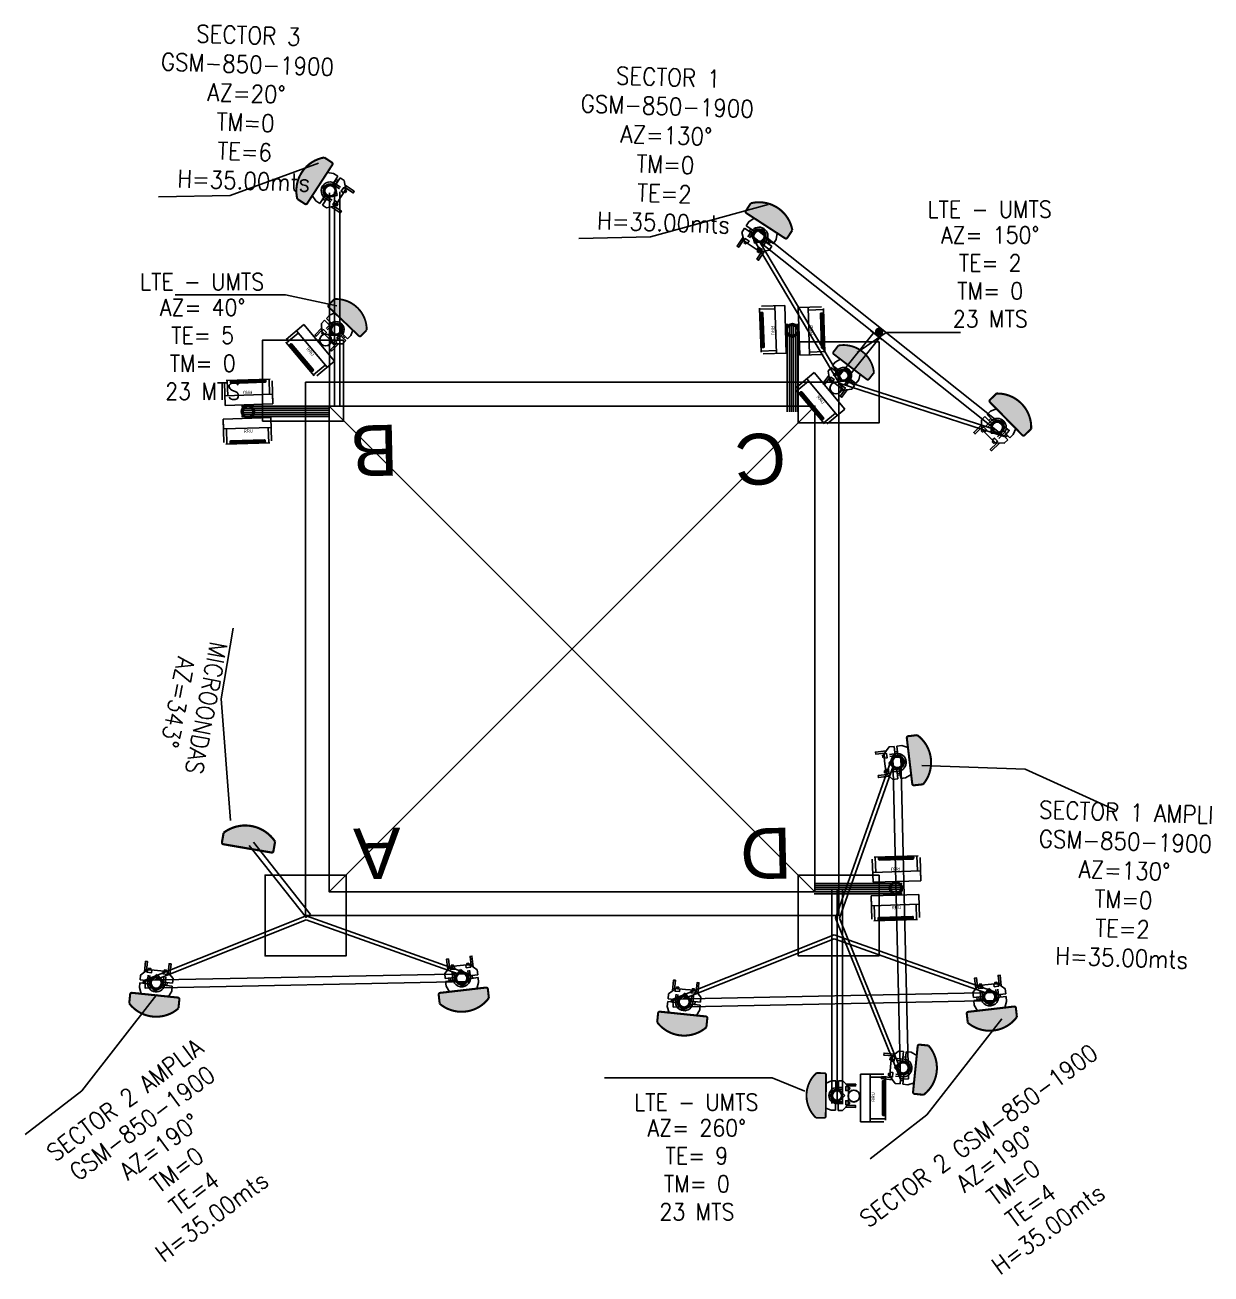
# Model space of a CAD drawing. Header units: millimetres. Extents: x 44 to 163, y 57 to 101.
# Drawn here: x 77.48 to 88.8, y 61.02 to 72.93 of the extents above; entities that cross this region are included whole.
import ezdxf

# ---------------------------------------------------------------- set-up
doc = ezdxf.new("R2010")
doc.units = ezdxf.units.MM
doc.header["$LTSCALE"] = 0.01
for name, color, linetype in [('ANTENA GSM EXISTENTE', 7, 'Continuous'), ('CONSTRUCCION', 7, 'Continuous'), ('EQUIPO EXISTENTE', 7, 'Continuous'), ('EQUIPO NUEVO', 1, 'Continuous'), ('PLANTA', 7, 'Continuous'), ('RECORRIDO CABLE UTP', 7, 'Continuous'), ('TEXTO', 5, 'Continuous')]:
    doc.layers.add(name, color=color, linetype=linetype)
doc.styles.add('A1', font='romans.shx', dxfattribs={"width": 0.9, "height": 0.09})

# ---------------------------------------------------------------- blocks, each defined once
blk = doc.blocks.new('ANT EXIS')
at = {"layer": 'ANTENA GSM EXISTENTE'}
blk.add_hatch(color=256, dxfattribs=at).paths.add_polyline_path([(416.083, -87.742, 0.414214), (416.053, -87.724), (415.403, -87.894, 0.414214), (415.386, -87.924), (415.419, -88.052, 0.434129), (416.116, -87.869)])
for points in [[(415.487, -87.515), (415.454, -87.387), (415.427, -87.394), (415.467, -87.548)], [(415.636, -87.459), (415.5, -87.495), (415.43, -87.607), (415.448, -87.676)], [(415.636, -87.459), (415.773, -87.423), (415.889, -87.487), (415.907, -87.556)], [(415.735, -87.438), (415.728, -87.415), (415.756, -87.408), (415.762, -87.431)], [(415.735, -87.438), (415.728, -87.415), (415.756, -87.408), (415.762, -87.431)], [(415.793, -87.434), (415.76, -87.307), (415.787, -87.3), (415.827, -87.453)], [(415.448, -87.676), (415.577, -87.642), (415.651, -87.515)], [(415.54, -87.489), (415.534, -87.466), (415.506, -87.473), (415.513, -87.497)], [(415.54, -87.489), (415.534, -87.466), (415.506, -87.473), (415.513, -87.497)], [(415.533, -87.573), (415.558, -87.669)], [(415.533, -87.573), (415.558, -87.669)], [(415.585, -87.662), (415.56, -87.566)], [(415.585, -87.662), (415.56, -87.566)], [(415.907, -87.556), (415.777, -87.59), (415.651, -87.515)], [(415.918, -87.597), (415.788, -87.631), (415.714, -87.758)], [(415.728, -87.809), (415.921, -87.759), (415.936, -87.666), (415.918, -87.597)], [(415.78, -87.611), (415.755, -87.515)], [(415.78, -87.611), (415.755, -87.515)], [(415.782, -87.507), (415.808, -87.604)], [(415.782, -87.507), (415.808, -87.604)], [(415.841, -87.617), (415.83, -87.576)], [(415.459, -87.717), (415.588, -87.683), (415.714, -87.758)], [(415.728, -87.809), (415.535, -87.86), (415.477, -87.786), (415.459, -87.717)], [(415.497, -87.663), (415.508, -87.704)], [(415.535, -87.697), (415.524, -87.656)], [(415.548, -87.856), (415.575, -87.849)]]:
    blk.add_lwpolyline(points, dxfattribs=at)
for points in [[(415.78, -87.427), (415.717, -87.443), (415.727, -87.479), (415.789, -87.463)], [(415.78, -87.427), (415.717, -87.443), (415.727, -87.479), (415.789, -87.463)], [(415.495, -87.501), (415.558, -87.485), (415.567, -87.521), (415.505, -87.537)], [(415.495, -87.501), (415.558, -87.485), (415.567, -87.521), (415.505, -87.537)]]:
    blk.add_lwpolyline(points, close=True, dxfattribs=at)
at = {"layer": 'ANTENA GSM EXISTENTE', "const_width": 0.03}
blk.add_lwpolyline([(416.116, -87.869), (416.083, -87.742, 0.414214), (416.053, -87.724), (415.403, -87.894, 0.414214), (415.386, -87.924), (415.419, -88.052, 0.434129)], format="xyb", close=True, dxfattribs=at)
at = {"layer": 'ANTENA GSM EXISTENTE'}
for radius in [0.0901, 0.0901, 0.075]:
    blk.add_circle((415.683, -87.636), radius, dxfattribs=at)
for radius in [0.129, 0.129, 0.1, 0.1]:
    blk.add_arc((415.683, -87.636), radius, 194.6837, 14.6837, dxfattribs=at)
blk = doc.blocks.new('ANTENA EXISTENTE')
at = {"layer": 'EQUIPO NUEVO'}
blk.add_hatch(color=256, dxfattribs=at).paths.add_polyline_path([(-0.211, -0.099, 0.414214), (-0.192, -0.096), (0.027, 0.213, 0.414214), (0.024, 0.232), (-0.036, 0.276, 0.434129), (-0.272, -0.056)])
at = {"layer": 'EQUIPO NUEVO', "const_width": 0.0169}
blk.add_lwpolyline([(-0.272, -0.056), (-0.211, -0.099, 0.414214), (-0.192, -0.096), (0.027, 0.213, 0.414214), (0.024, 0.232), (-0.036, 0.276, 0.434129)], format="xyb", close=True, dxfattribs=at)
at = {"layer": 'EQUIPO NUEVO'}
for points in [[(-0.082, 0.058), (-0.017, 0.15), (0.035, 0.14), (0.068, 0.116)], [(0.068, 0.116), (0.024, 0.055), (-0.058, 0.041)], [(-0.021, 0.144), (-0.031, 0.131)], [(-0.082, 0.058), (-0.148, -0.034), (-0.12, -0.079), (-0.087, -0.102)], [(-0.087, -0.102), (-0.044, -0.041), (-0.058, 0.041)], [(0.033, 0.046), (0.079, 0.014)], [(0.033, 0.046), (0.079, 0.014)], [(0.042, 0.08), (0.062, 0.066)], [(0.088, 0.027), (0.042, 0.059)], [(0.088, 0.027), (0.042, 0.059)], [(0.087, 0.102), (0.044, 0.041), (0.058, -0.041)], [(0.071, 0.079), (0.051, 0.093)], [(0.084, -0.06), (0.131, 0.005), (0.12, 0.079), (0.087, 0.102)], [(0.115, -0.012), (0.126, -0.02), (0.136, -0.007), (0.124, 0.001)], [(0.115, -0.012), (0.126, -0.02), (0.136, -0.007), (0.124, 0.001)], [(0.129, 0.018), (0.189, -0.025), (0.199, -0.012), (0.126, 0.04)], [(-0.068, -0.116), (-0.024, -0.055), (0.058, -0.041)], [(0.084, -0.06), (0.038, -0.125), (-0.035, -0.14), (-0.068, -0.116)], [(0.004, -0.092), (-0.042, -0.059)], [(0.004, -0.092), (-0.042, -0.059)], [(-0.033, -0.046), (0.013, -0.079)], [(-0.033, -0.046), (0.013, -0.079)], [(0.049, -0.105), (0.06, -0.113), (0.051, -0.126), (0.04, -0.118)], [(0.049, -0.105), (0.06, -0.113), (0.051, -0.126), (0.04, -0.118)], [(0.025, -0.128), (0.086, -0.171), (0.077, -0.184), (0.004, -0.132)]]:
    blk.add_lwpolyline(points, dxfattribs=at)
for points in [[(0.13, 0.009), (0.109, -0.02), (0.092, -0.008), (0.113, 0.022)], [(0.13, 0.009), (0.109, -0.02), (0.092, -0.008), (0.113, 0.022)], [(0.034, -0.126), (0.055, -0.096), (0.038, -0.084), (0.017, -0.114)], [(0.034, -0.126), (0.055, -0.096), (0.038, -0.084), (0.017, -0.114)]]:
    blk.add_lwpolyline(points, close=True, dxfattribs=at)
for radius in [0.0509, 0.0509, 0.0424]:
    blk.add_circle((0, 0), radius, dxfattribs=at)
for radius in [0.0729, 0.0729, 0.0568, 0.0568]:
    blk.add_arc((0, 0), radius, 54.6254, 234.6254, dxfattribs=at)

msp = doc.modelspace()

# ---------------------------------------------------------------- hatches: boundary and pattern name
at = {"layer": 'ANTENA GSM EXISTENTE'}
msp.add_hatch(color=256, dxfattribs=at).paths.add_polyline_path([(79.363, 65.137, 0.414214), (79.377, 65.117), (79.835, 65.038, 0.414214), (79.854, 65.052), (79.87, 65.142, 0.434129), (79.379, 65.227)])
at = {"layer": 'EQUIPO EXISTENTE', "lineweight": -3}
for points in [[(85.552, 70.02), (85.546, 70.012), (85.658, 69.923), (85.665, 69.932)], [(85.672, 70.004, 1), (85.592, 70.008, 1)]]:
    msp.add_hatch(color=256, dxfattribs=at).paths.add_polyline_path(points)

# ---------------------------------------------------------------- linework, layer by layer
at = {"lineweight": -3}
for points in [[(85.252, 69.585), (85.584, 70.002)], [(85.307, 69.535), (85.639, 69.952)], [(80.161, 64.437), (85.247, 64.437), (85.247, 69.524), (80.161, 69.524), (80.161, 64.437)]]:
    msp.add_lwpolyline(points, dxfattribs=at)
at = {"layer": 'ANTENA GSM EXISTENTE', "const_width": 0.0208}
msp.add_lwpolyline([(79.379, 65.227), (79.363, 65.137, 0.414214), (79.377, 65.117), (79.835, 65.038, 0.414214), (79.854, 65.052), (79.87, 65.142, 0.434129)], format="xyb", close=True, dxfattribs=at)
at = {"layer": 'CONSTRUCCION'}
for p, q in [((80.387, 64.663), (85.021, 69.297)), ((80.387, 69.297), (85.021, 64.663))]:
    msp.add_line(p, q, dxfattribs=at)
at = {"layer": 'CONSTRUCCION', "lineweight": -3}
for points in [[(80.388, 69.293), (80.388, 71.333)], [(80.438, 69.293), (80.438, 71.341)], [(80.488, 69.293), (80.488, 71.341)], [(86.874, 69.065), (84.458, 70.988)], [(84.757, 69.241), (84.757, 70.081)], [(84.777, 69.241), (84.777, 70.081)], [(84.797, 69.241), (84.797, 70.081)], [(84.817, 69.241), (84.817, 70.081)], [(84.837, 69.241), (84.837, 70.081)], [(84.857, 69.241), (84.857, 70.081)], [(80.39, 69.297), (79.55, 69.297)], [(80.39, 69.277), (79.55, 69.277)], [(80.39, 69.257), (79.55, 69.257)], [(80.39, 69.237), (79.55, 69.237)], [(80.39, 69.217), (79.55, 69.217)], [(80.39, 69.197), (79.55, 69.197)], [(85.912, 62.878), (85.84, 65.965)], [(80.168, 64.416), (79.624, 65.106)], [(80.207, 64.447), (79.663, 65.137)], [(85.014, 64.744), (85.854, 64.744)], [(85.014, 64.724), (85.854, 64.724)], [(85.014, 64.704), (85.854, 64.704)], [(85.014, 64.684), (85.854, 64.684)], [(85.014, 64.664), (85.854, 64.664)], [(85.014, 64.644), (85.854, 64.644)], [(85.182, 62.643), (85.182, 64.683)], [(85.232, 62.643), (85.232, 64.691)], [(85.282, 62.643), (85.282, 64.691)], [(78.63, 63.745), (81.717, 63.807)], [(83.668, 63.564), (86.755, 63.626)]]:
    msp.add_lwpolyline(points, dxfattribs=at)
at = {"layer": 'CONSTRUCCION'}
for points in [[(80.522, 69.926), (79.75, 69.926), (79.75, 69.154), (80.522, 69.154)], [(85.633, 69.91), (84.861, 69.91), (84.861, 69.137), (85.633, 69.137)], [(85.021, 64.663), (85.021, 69.297), (80.387, 69.297), (80.387, 64.663)], [(80.547, 64.823), (79.775, 64.823), (79.775, 64.051), (80.547, 64.051)], [(85.633, 64.823), (84.861, 64.823), (84.861, 64.051), (85.633, 64.051)]]:
    msp.add_lwpolyline(points, close=True, dxfattribs=at)
at = {"layer": 'EQUIPO EXISTENTE'}
for p, q in [((84.493, 70.231), (84.507, 69.812)), ((84.493, 70.221), (84.639, 70.226)), ((84.494, 70.189), (84.518, 70.19)), ((84.494, 70.183), (84.524, 70.184)), ((84.732, 70.257), (84.51, 70.25)), ((84.524, 70.184), (84.535, 69.861)), ((84.732, 70.257), (84.638, 70.254)), ((84.638, 70.254), (84.653, 69.799)), ((84.747, 69.802), (84.732, 70.257)), ((85.083, 70.244), (84.862, 70.237)), ((84.862, 70.237), (84.876, 69.782)), ((84.97, 69.785), (84.955, 70.24)), ((85.102, 70.217), (84.956, 70.212)), ((85.103, 70.185), (85.079, 70.184)), ((85.115, 69.808), (85.101, 70.227)), ((80.145, 70.076), (79.975, 69.933)), ((80.145, 70.076), (80.073, 70.016)), ((80.437, 69.727), (80.145, 70.076)), ((84.495, 70.177), (84.525, 70.178)), ((84.495, 70.171), (84.525, 70.172)), ((84.495, 70.165), (84.525, 70.166)), ((84.495, 70.159), (84.525, 70.16)), ((84.495, 70.153), (84.525, 70.154)), ((84.496, 70.147), (84.526, 70.148)), ((84.496, 70.141), (84.526, 70.142)), ((84.496, 70.135), (84.526, 70.136)), ((84.496, 70.129), (84.526, 70.13)), ((84.496, 70.123), (84.526, 70.124)), ((84.497, 70.117), (84.527, 70.118)), ((84.497, 70.111), (84.527, 70.112)), ((84.497, 70.105), (84.527, 70.106)), ((84.497, 70.099), (84.527, 70.1)), ((84.497, 70.093), (84.527, 70.094)), ((84.498, 70.087), (84.527, 70.088)), ((84.498, 70.081), (84.528, 70.082)), ((84.498, 70.075), (84.528, 70.076)), ((84.498, 70.069), (84.528, 70.07)), ((84.498, 70.063), (84.528, 70.064)), ((85.103, 70.179), (85.073, 70.178)), ((85.084, 69.855), (85.073, 70.178)), ((85.103, 70.173), (85.073, 70.172)), ((85.103, 70.167), (85.074, 70.166)), ((85.104, 70.161), (85.074, 70.16)), ((85.104, 70.155), (85.074, 70.154)), ((85.104, 70.149), (85.074, 70.148)), ((85.104, 70.143), (85.074, 70.142)), ((85.104, 70.137), (85.074, 70.136)), ((85.105, 70.131), (85.075, 70.13)), ((85.105, 70.125), (85.075, 70.124)), ((85.105, 70.119), (85.075, 70.118)), ((85.105, 70.113), (85.075, 70.112)), ((85.105, 70.107), (85.075, 70.106)), ((85.106, 70.101), (85.076, 70.1)), ((85.106, 70.095), (85.076, 70.094)), ((85.106, 70.089), (85.076, 70.088)), ((85.106, 70.083), (85.076, 70.082)), ((85.106, 70.077), (85.076, 70.076)), ((85.107, 70.071), (85.077, 70.071)), ((85.107, 70.065), (85.077, 70.065)), ((79.979, 69.9), (80.091, 69.994)), ((80.073, 70.016), (80.366, 69.667)), ((84.499, 70.057), (84.528, 70.058)), ((84.499, 70.052), (84.529, 70.052)), ((84.499, 70.046), (84.529, 70.046)), ((84.499, 70.04), (84.529, 70.041)), ((84.499, 70.034), (84.529, 70.035)), ((84.5, 70.028), (84.529, 70.029)), ((84.5, 70.022), (84.53, 70.023)), ((84.5, 70.016), (84.53, 70.017)), ((84.5, 70.01), (84.53, 70.011)), ((84.5, 70.004), (84.53, 70.005)), ((84.5, 69.998), (84.53, 69.999)), ((84.501, 69.992), (84.531, 69.993)), ((84.501, 69.986), (84.531, 69.987)), ((84.501, 69.98), (84.531, 69.981)), ((84.501, 69.974), (84.531, 69.975)), ((84.501, 69.968), (84.531, 69.969)), ((84.502, 69.962), (84.532, 69.963)), ((84.502, 69.956), (84.532, 69.957)), ((84.502, 69.95), (84.532, 69.951)), ((85.107, 70.06), (85.077, 70.059)), ((85.107, 70.054), (85.077, 70.053)), ((85.107, 70.048), (85.077, 70.047)), ((85.108, 70.042), (85.078, 70.041)), ((85.108, 70.036), (85.078, 70.035)), ((85.108, 70.03), (85.078, 70.029)), ((85.108, 70.024), (85.078, 70.023)), ((85.108, 70.018), (85.078, 70.017)), ((85.109, 70.012), (85.079, 70.011)), ((85.109, 70.006), (85.079, 70.005)), ((85.109, 70), (85.079, 69.999)), ((85.109, 69.994), (85.079, 69.993)), ((85.109, 69.988), (85.079, 69.987)), ((85.109, 69.982), (85.08, 69.981)), ((85.11, 69.976), (85.08, 69.975)), ((85.11, 69.97), (85.08, 69.969)), ((85.11, 69.964), (85.08, 69.963)), ((85.11, 69.958), (85.08, 69.957)), ((85.11, 69.952), (85.081, 69.951)), ((85.111, 69.946), (85.081, 69.945)), ((79.973, 69.908), (80.243, 69.587)), ((80, 69.876), (80.018, 69.891)), ((80.004, 69.871), (80.027, 69.89)), ((80.007, 69.866), (80.03, 69.886)), ((80.011, 69.862), (80.034, 69.881)), ((80.015, 69.857), (80.038, 69.877)), ((80.019, 69.853), (80.042, 69.872)), ((80.023, 69.848), (80.046, 69.867)), ((80.027, 69.89), (80.235, 69.643)), ((80.027, 69.844), (80.05, 69.863)), ((80.031, 69.839), (80.054, 69.858)), ((80.034, 69.834), (80.057, 69.854)), ((80.038, 69.83), (80.061, 69.849)), ((80.042, 69.825), (80.065, 69.844)), ((80.046, 69.821), (80.069, 69.84)), ((80.05, 69.816), (80.073, 69.835)), ((80.054, 69.811), (80.077, 69.831)), ((80.058, 69.807), (80.08, 69.826)), ((84.502, 69.944), (84.532, 69.945)), ((84.502, 69.938), (84.532, 69.939)), ((84.503, 69.932), (84.533, 69.933)), ((84.503, 69.926), (84.533, 69.927)), ((84.503, 69.92), (84.533, 69.921)), ((84.503, 69.914), (84.533, 69.915)), ((84.503, 69.908), (84.533, 69.909)), ((84.504, 69.902), (84.534, 69.903)), ((84.504, 69.896), (84.534, 69.897)), ((84.504, 69.89), (84.534, 69.891)), ((84.504, 69.884), (84.534, 69.885)), ((84.504, 69.878), (84.534, 69.879)), ((84.505, 69.872), (84.535, 69.873)), ((84.505, 69.866), (84.535, 69.867)), ((84.505, 69.86), (84.535, 69.861)), ((84.505, 69.854), (84.529, 69.855)), ((84.506, 69.822), (84.652, 69.827)), ((85.111, 69.94), (85.081, 69.939)), ((85.111, 69.934), (85.081, 69.933)), ((85.111, 69.928), (85.081, 69.927)), ((85.111, 69.922), (85.081, 69.921)), ((85.112, 69.916), (85.082, 69.915)), ((85.112, 69.91), (85.082, 69.909)), ((85.112, 69.904), (85.082, 69.903)), ((85.112, 69.898), (85.082, 69.897)), ((85.112, 69.892), (85.082, 69.891)), ((85.113, 69.886), (85.083, 69.885)), ((85.113, 69.88), (85.083, 69.879)), ((85.113, 69.874), (85.083, 69.873)), ((85.113, 69.868), (85.083, 69.867)), ((85.113, 69.862), (85.083, 69.861)), ((85.114, 69.856), (85.084, 69.855)), ((85.114, 69.85), (85.09, 69.849)), ((80.061, 69.802), (80.084, 69.822)), ((80.065, 69.798), (80.088, 69.817)), ((80.069, 69.793), (80.092, 69.812)), ((80.073, 69.789), (80.096, 69.808)), ((80.077, 69.784), (80.1, 69.803)), ((80.081, 69.779), (80.104, 69.799)), ((80.085, 69.775), (80.107, 69.794)), ((80.088, 69.77), (80.111, 69.789)), ((80.092, 69.766), (80.115, 69.785)), ((80.096, 69.761), (80.119, 69.78)), ((80.1, 69.756), (80.123, 69.776)), ((80.104, 69.752), (80.127, 69.771)), ((80.108, 69.747), (80.131, 69.767)), ((80.112, 69.743), (80.134, 69.762)), ((80.115, 69.738), (80.138, 69.757)), ((80.119, 69.734), (80.142, 69.753)), ((80.123, 69.729), (80.146, 69.748)), ((80.127, 69.724), (80.15, 69.744)), ((80.131, 69.72), (80.154, 69.739)), ((80.135, 69.715), (80.158, 69.734)), ((80.138, 69.711), (80.161, 69.73)), ((80.142, 69.706), (80.165, 69.725)), ((80.146, 69.701), (80.169, 69.721)), ((80.15, 69.697), (80.173, 69.716)), ((80.154, 69.692), (80.177, 69.712)), ((80.158, 69.688), (80.181, 69.707)), ((80.268, 69.585), (80.437, 69.727)), ((84.525, 69.795), (84.747, 69.802)), ((84.876, 69.782), (85.098, 69.79)), ((84.876, 69.782), (84.97, 69.785)), ((85.115, 69.818), (84.969, 69.813)), ((80.162, 69.683), (80.185, 69.702)), ((80.165, 69.679), (80.188, 69.698)), ((80.169, 69.674), (80.192, 69.693)), ((80.173, 69.669), (80.196, 69.689)), ((80.177, 69.665), (80.2, 69.684)), ((80.181, 69.66), (80.204, 69.679)), ((80.185, 69.656), (80.208, 69.675)), ((80.189, 69.651), (80.212, 69.67)), ((80.192, 69.646), (80.215, 69.666)), ((80.196, 69.642), (80.219, 69.661)), ((80.2, 69.637), (80.223, 69.657)), ((80.204, 69.633), (80.227, 69.652)), ((80.208, 69.628), (80.231, 69.647)), ((80.212, 69.624), (80.235, 69.643)), ((80.216, 69.619), (80.234, 69.634)), ((80.236, 69.595), (80.348, 69.689)), ((85.013, 69.618), (84.844, 69.475)), ((85.013, 69.618), (84.942, 69.557)), ((85.306, 69.269), (85.013, 69.618)), ((79.386, 69.523), (79.393, 69.302)), ((79.823, 69.555), (79.404, 69.542)), ((79.414, 69.542), (79.418, 69.396)), ((79.445, 69.543), (79.446, 69.519)), ((79.451, 69.543), (79.452, 69.513)), ((79.776, 69.524), (79.452, 69.513)), ((79.457, 69.543), (79.458, 69.514)), ((79.463, 69.544), (79.464, 69.514)), ((79.469, 69.544), (79.47, 69.514)), ((79.475, 69.544), (79.476, 69.514)), ((79.481, 69.544), (79.482, 69.514)), ((79.487, 69.544), (79.488, 69.515)), ((79.493, 69.545), (79.494, 69.515)), ((79.499, 69.545), (79.5, 69.515)), ((79.505, 69.545), (79.506, 69.515)), ((79.511, 69.545), (79.512, 69.515)), ((79.517, 69.545), (79.518, 69.516)), ((79.523, 69.546), (79.524, 69.516)), ((79.529, 69.546), (79.53, 69.516)), ((79.535, 69.546), (79.536, 69.516)), ((79.541, 69.546), (79.542, 69.516)), ((79.547, 69.546), (79.548, 69.516)), ((79.553, 69.547), (79.554, 69.517)), ((79.559, 69.547), (79.56, 69.517)), ((79.565, 69.547), (79.566, 69.517)), ((79.571, 69.547), (79.572, 69.517)), ((79.577, 69.547), (79.578, 69.517)), ((79.583, 69.548), (79.584, 69.518)), ((79.589, 69.548), (79.59, 69.518)), ((79.595, 69.548), (79.596, 69.518)), ((79.601, 69.548), (79.602, 69.518)), ((79.607, 69.548), (79.608, 69.518)), ((79.613, 69.549), (79.614, 69.519)), ((79.619, 69.549), (79.62, 69.519)), ((79.625, 69.549), (79.626, 69.519)), ((79.631, 69.549), (79.632, 69.519)), ((79.637, 69.549), (79.638, 69.519)), ((79.643, 69.55), (79.644, 69.52)), ((79.649, 69.55), (79.65, 69.52)), ((79.655, 69.55), (79.656, 69.52)), ((79.661, 69.55), (79.662, 69.52)), ((79.667, 69.55), (79.668, 69.52)), ((79.673, 69.55), (79.674, 69.521)), ((79.679, 69.551), (79.68, 69.521)), ((79.685, 69.551), (79.686, 69.521)), ((79.691, 69.551), (79.692, 69.521)), ((79.697, 69.551), (79.698, 69.521)), ((79.703, 69.551), (79.704, 69.522)), ((79.709, 69.552), (79.71, 69.522)), ((79.715, 69.552), (79.716, 69.522)), ((79.721, 69.552), (79.722, 69.522)), ((79.727, 69.552), (79.728, 69.522)), ((79.733, 69.552), (79.734, 69.523)), ((79.739, 69.553), (79.74, 69.523)), ((79.745, 69.553), (79.746, 69.523)), ((79.751, 69.553), (79.752, 69.523)), ((79.757, 69.553), (79.758, 69.523)), ((79.763, 69.553), (79.764, 69.523)), ((79.769, 69.554), (79.77, 69.524)), ((79.775, 69.554), (79.776, 69.524)), ((79.781, 69.554), (79.781, 69.53)), ((79.812, 69.555), (79.817, 69.409)), ((79.848, 69.317), (79.841, 69.538)), ((84.848, 69.442), (84.96, 69.536)), ((84.942, 69.557), (85.234, 69.209)), ((79.845, 69.41), (79.39, 69.395)), ((79.848, 69.317), (79.845, 69.41)), ((84.841, 69.45), (85.111, 69.129)), ((84.868, 69.418), (84.887, 69.433)), ((84.872, 69.413), (84.895, 69.432)), ((84.876, 69.408), (84.899, 69.428)), ((84.88, 69.404), (84.903, 69.423)), ((84.884, 69.399), (84.907, 69.419)), ((84.888, 69.395), (84.91, 69.414)), ((84.891, 69.39), (84.914, 69.409)), ((84.895, 69.432), (85.103, 69.185)), ((84.895, 69.385), (84.918, 69.405)), ((84.899, 69.381), (84.922, 69.4)), ((84.903, 69.376), (84.926, 69.396)), ((84.907, 69.372), (84.93, 69.391)), ((84.911, 69.367), (84.934, 69.386)), ((84.915, 69.363), (84.937, 69.382)), ((84.918, 69.358), (84.941, 69.377)), ((84.922, 69.353), (84.945, 69.373)), ((84.926, 69.349), (84.949, 69.368)), ((84.93, 69.344), (84.953, 69.364)), ((84.934, 69.34), (84.957, 69.359)), ((84.938, 69.335), (84.961, 69.354)), ((84.942, 69.33), (84.964, 69.35)), ((79.393, 69.302), (79.848, 69.317)), ((84.945, 69.326), (84.968, 69.345)), ((84.949, 69.321), (84.972, 69.341)), ((84.953, 69.317), (84.976, 69.336)), ((84.957, 69.312), (84.98, 69.331)), ((84.961, 69.308), (84.984, 69.327)), ((84.965, 69.303), (84.988, 69.322)), ((84.968, 69.298), (84.991, 69.318)), ((84.972, 69.294), (84.995, 69.313)), ((84.976, 69.289), (84.999, 69.308)), ((84.98, 69.285), (85.003, 69.304)), ((84.984, 69.28), (85.007, 69.299)), ((84.988, 69.275), (85.011, 69.295)), ((84.992, 69.271), (85.015, 69.29)), ((84.995, 69.266), (85.018, 69.286)), ((84.999, 69.262), (85.022, 69.281)), ((85.003, 69.257), (85.026, 69.276)), ((85.007, 69.253), (85.03, 69.272)), ((85.011, 69.248), (85.034, 69.267)), ((85.015, 69.243), (85.038, 69.263)), ((85.019, 69.239), (85.041, 69.258)), ((85.022, 69.234), (85.045, 69.253)), ((85.026, 69.23), (85.049, 69.249)), ((85.03, 69.225), (85.053, 69.244)), ((85.034, 69.22), (85.057, 69.24)), ((85.038, 69.216), (85.061, 69.235)), ((85.042, 69.211), (85.065, 69.231)), ((85.105, 69.136), (85.216, 69.231)), ((85.136, 69.127), (85.306, 69.269)), ((79.829, 69.187), (79.374, 69.172)), ((79.374, 69.172), (79.381, 68.951)), ((79.374, 69.172), (79.377, 69.079)), ((79.836, 68.965), (79.829, 69.187)), ((85.046, 69.207), (85.068, 69.226)), ((85.049, 69.202), (85.072, 69.221)), ((85.053, 69.198), (85.076, 69.217)), ((85.057, 69.193), (85.08, 69.212)), ((85.061, 69.188), (85.084, 69.208)), ((85.065, 69.184), (85.088, 69.203)), ((85.069, 69.179), (85.092, 69.198)), ((85.073, 69.175), (85.095, 69.194)), ((85.076, 69.17), (85.099, 69.189)), ((85.08, 69.165), (85.103, 69.185)), ((85.084, 69.161), (85.102, 69.176)), ((79.377, 69.079), (79.832, 69.093)), ((79.41, 68.933), (79.405, 69.08)), ((79.809, 68.946), (79.804, 69.092)), ((79.4, 68.933), (79.819, 68.947)), ((79.442, 68.935), (79.441, 68.958)), ((79.447, 68.965), (79.77, 68.975)), ((79.448, 68.935), (79.447, 68.965)), ((79.453, 68.935), (79.453, 68.965)), ((79.459, 68.935), (79.459, 68.965)), ((79.465, 68.935), (79.464, 68.965)), ((79.471, 68.935), (79.47, 68.965)), ((79.477, 68.936), (79.476, 68.966)), ((79.483, 68.936), (79.482, 68.966)), ((79.489, 68.936), (79.488, 68.966)), ((79.495, 68.936), (79.494, 68.966)), ((79.501, 68.936), (79.5, 68.966)), ((79.507, 68.937), (79.506, 68.967)), ((79.513, 68.937), (79.512, 68.967)), ((79.519, 68.937), (79.518, 68.967)), ((79.525, 68.937), (79.524, 68.967)), ((79.531, 68.937), (79.53, 68.967)), ((79.537, 68.938), (79.536, 68.968)), ((79.543, 68.938), (79.542, 68.968)), ((79.549, 68.938), (79.548, 68.968)), ((79.555, 68.938), (79.554, 68.968)), ((79.561, 68.938), (79.56, 68.968)), ((79.567, 68.939), (79.566, 68.969)), ((79.573, 68.939), (79.572, 68.969)), ((79.579, 68.939), (79.578, 68.969)), ((79.585, 68.939), (79.584, 68.969)), ((79.591, 68.939), (79.59, 68.969)), ((79.597, 68.94), (79.596, 68.969)), ((79.603, 68.94), (79.602, 68.97)), ((79.609, 68.94), (79.608, 68.97)), ((79.615, 68.94), (79.614, 68.97)), ((79.621, 68.94), (79.62, 68.97)), ((79.627, 68.941), (79.626, 68.97)), ((79.633, 68.941), (79.632, 68.971)), ((79.639, 68.941), (79.638, 68.971)), ((79.645, 68.941), (79.644, 68.971)), ((79.651, 68.941), (79.65, 68.971)), ((79.657, 68.942), (79.656, 68.971)), ((79.663, 68.942), (79.662, 68.972)), ((79.669, 68.942), (79.668, 68.972)), ((79.675, 68.942), (79.674, 68.972)), ((79.681, 68.942), (79.68, 68.972)), ((79.687, 68.942), (79.686, 68.972)), ((79.693, 68.943), (79.692, 68.973)), ((79.699, 68.943), (79.698, 68.973)), ((79.705, 68.943), (79.704, 68.973)), ((79.711, 68.943), (79.71, 68.973)), ((79.717, 68.943), (79.716, 68.973)), ((79.723, 68.944), (79.722, 68.974)), ((79.729, 68.944), (79.728, 68.974)), ((79.735, 68.944), (79.734, 68.974)), ((79.741, 68.944), (79.74, 68.974)), ((79.747, 68.944), (79.746, 68.974)), ((79.753, 68.945), (79.752, 68.975)), ((79.759, 68.945), (79.758, 68.975)), ((79.765, 68.945), (79.764, 68.975)), ((79.771, 68.945), (79.77, 68.975)), ((79.777, 68.945), (79.776, 68.969)), ((85.568, 64.976), (85.575, 64.754)), ((86.004, 65.008), (85.585, 64.994)), ((85.595, 64.995), (85.6, 64.849)), ((85.627, 64.996), (85.628, 64.972)), ((85.633, 64.996), (85.634, 64.966)), ((85.957, 64.976), (85.634, 64.966)), ((85.639, 64.996), (85.64, 64.966)), ((85.645, 64.996), (85.646, 64.966)), ((85.651, 64.996), (85.652, 64.966)), ((85.657, 64.997), (85.658, 64.967)), ((85.663, 64.997), (85.664, 64.967)), ((85.669, 64.997), (85.67, 64.967)), ((85.675, 64.997), (85.676, 64.967)), ((85.681, 64.997), (85.682, 64.967)), ((85.687, 64.998), (85.688, 64.968)), ((85.693, 64.998), (85.694, 64.968)), ((85.699, 64.998), (85.7, 64.968)), ((85.705, 64.998), (85.706, 64.968)), ((85.711, 64.998), (85.712, 64.968)), ((85.717, 64.999), (85.718, 64.969)), ((85.723, 64.999), (85.724, 64.969)), ((85.729, 64.999), (85.73, 64.969)), ((85.735, 64.999), (85.736, 64.969)), ((85.741, 64.999), (85.742, 64.969)), ((85.747, 65), (85.748, 64.97)), ((85.753, 65), (85.754, 64.97)), ((85.759, 65), (85.76, 64.97)), ((85.765, 65), (85.766, 64.97)), ((85.771, 65), (85.772, 64.97)), ((85.777, 65.001), (85.778, 64.971)), ((85.783, 65.001), (85.784, 64.971)), ((85.789, 65.001), (85.79, 64.971)), ((85.795, 65.001), (85.796, 64.971)), ((85.801, 65.001), (85.802, 64.971)), ((85.807, 65.001), (85.808, 64.972)), ((85.813, 65.002), (85.814, 64.972)), ((85.819, 65.002), (85.82, 64.972)), ((85.825, 65.002), (85.826, 64.972)), ((85.831, 65.002), (85.832, 64.972)), ((85.837, 65.002), (85.838, 64.973)), ((85.843, 65.003), (85.844, 64.973)), ((85.849, 65.003), (85.85, 64.973)), ((85.855, 65.003), (85.856, 64.973)), ((85.861, 65.003), (85.862, 64.973)), ((85.867, 65.003), (85.868, 64.973)), ((85.873, 65.004), (85.874, 64.974)), ((85.879, 65.004), (85.88, 64.974)), ((85.885, 65.004), (85.886, 64.974)), ((85.891, 65.004), (85.892, 64.974)), ((85.897, 65.004), (85.898, 64.974)), ((85.903, 65.005), (85.904, 64.975)), ((85.909, 65.005), (85.91, 64.975)), ((85.915, 65.005), (85.916, 64.975)), ((85.921, 65.005), (85.922, 64.975)), ((85.927, 65.005), (85.928, 64.975)), ((85.933, 65.006), (85.934, 64.976)), ((85.939, 65.006), (85.939, 64.976)), ((85.945, 65.006), (85.945, 64.976)), ((85.95, 65.006), (85.951, 64.976)), ((85.956, 65.006), (85.957, 64.976)), ((85.962, 65.007), (85.963, 64.983)), ((85.994, 65.008), (85.999, 64.862)), ((86.03, 64.769), (86.023, 64.991)), ((86.027, 64.862), (85.572, 64.848)), ((86.03, 64.769), (86.027, 64.862)), ((85.575, 64.754), (86.03, 64.769)), ((86.011, 64.639), (85.556, 64.625)), ((85.556, 64.625), (85.563, 64.403)), ((85.556, 64.625), (85.559, 64.531)), ((86.018, 64.418), (86.011, 64.639)), ((85.559, 64.531), (86.014, 64.546)), ((85.591, 64.386), (85.587, 64.532)), ((85.99, 64.399), (85.986, 64.545)), ((85.581, 64.386), (86, 64.399)), ((85.623, 64.387), (85.623, 64.411)), ((85.628, 64.417), (85.952, 64.428)), ((85.629, 64.387), (85.628, 64.417)), ((85.635, 64.387), (85.634, 64.417)), ((85.641, 64.388), (85.64, 64.418)), ((85.647, 64.388), (85.646, 64.418)), ((85.653, 64.388), (85.652, 64.418)), ((85.659, 64.388), (85.658, 64.418)), ((85.665, 64.388), (85.664, 64.418)), ((85.671, 64.389), (85.67, 64.419)), ((85.677, 64.389), (85.676, 64.419)), ((85.683, 64.389), (85.682, 64.419)), ((85.689, 64.389), (85.688, 64.419)), ((85.695, 64.389), (85.694, 64.419)), ((85.701, 64.39), (85.7, 64.42)), ((85.707, 64.39), (85.706, 64.42)), ((85.713, 64.39), (85.712, 64.42)), ((85.719, 64.39), (85.718, 64.42)), ((85.725, 64.39), (85.724, 64.42)), ((85.731, 64.391), (85.73, 64.42)), ((85.737, 64.391), (85.736, 64.421)), ((85.743, 64.391), (85.742, 64.421)), ((85.749, 64.391), (85.748, 64.421)), ((85.755, 64.391), (85.754, 64.421)), ((85.761, 64.392), (85.76, 64.421)), ((85.767, 64.392), (85.766, 64.422)), ((85.773, 64.392), (85.772, 64.422)), ((85.779, 64.392), (85.778, 64.422)), ((85.785, 64.392), (85.784, 64.422)), ((85.791, 64.392), (85.79, 64.422)), ((85.797, 64.393), (85.796, 64.423)), ((85.803, 64.393), (85.802, 64.423)), ((85.809, 64.393), (85.808, 64.423)), ((85.815, 64.393), (85.814, 64.423)), ((85.821, 64.393), (85.82, 64.423)), ((85.827, 64.394), (85.826, 64.424)), ((85.833, 64.394), (85.832, 64.424)), ((85.839, 64.394), (85.838, 64.424)), ((85.845, 64.394), (85.844, 64.424)), ((85.851, 64.394), (85.85, 64.424)), ((85.857, 64.395), (85.856, 64.425)), ((85.863, 64.395), (85.862, 64.425)), ((85.869, 64.395), (85.868, 64.425)), ((85.875, 64.395), (85.874, 64.425)), ((85.881, 64.395), (85.88, 64.425)), ((85.887, 64.396), (85.886, 64.426)), ((85.893, 64.396), (85.892, 64.426)), ((85.899, 64.396), (85.898, 64.426)), ((85.905, 64.396), (85.904, 64.426)), ((85.911, 64.396), (85.91, 64.426)), ((85.917, 64.397), (85.916, 64.427)), ((85.923, 64.397), (85.922, 64.427)), ((85.929, 64.397), (85.928, 64.427)), ((85.935, 64.397), (85.934, 64.427)), ((85.941, 64.397), (85.94, 64.427)), ((85.947, 64.398), (85.946, 64.427)), ((85.953, 64.398), (85.952, 64.428)), ((85.958, 64.398), (85.958, 64.422)), ((85.677, 62.924), (85.456, 62.924)), ((85.456, 62.924), (85.456, 62.468)), ((85.549, 62.468), (85.549, 62.924)), ((85.695, 62.896), (85.549, 62.896)), ((85.665, 62.534), (85.665, 62.858)), ((85.695, 62.858), (85.665, 62.858)), ((85.695, 62.852), (85.665, 62.852)), ((85.695, 62.846), (85.665, 62.846)), ((85.695, 62.84), (85.665, 62.84)), ((85.695, 62.834), (85.665, 62.834)), ((85.695, 62.828), (85.665, 62.828)), ((85.695, 62.822), (85.665, 62.822)), ((85.695, 62.816), (85.665, 62.816)), ((85.695, 62.81), (85.665, 62.81)), ((85.695, 62.804), (85.665, 62.804)), ((85.695, 62.798), (85.665, 62.798)), ((85.695, 62.864), (85.671, 62.864)), ((85.695, 62.486), (85.695, 62.906)), ((85.695, 62.792), (85.665, 62.792)), ((85.695, 62.786), (85.665, 62.786)), ((85.695, 62.78), (85.665, 62.78)), ((85.695, 62.774), (85.665, 62.774)), ((85.695, 62.768), (85.665, 62.768)), ((85.695, 62.762), (85.665, 62.762)), ((85.695, 62.756), (85.665, 62.756)), ((85.695, 62.75), (85.665, 62.75)), ((85.695, 62.744), (85.665, 62.744)), ((85.695, 62.738), (85.665, 62.738)), ((85.695, 62.732), (85.665, 62.732)), ((85.695, 62.726), (85.665, 62.726)), ((85.695, 62.72), (85.665, 62.72)), ((85.695, 62.714), (85.665, 62.714)), ((85.695, 62.708), (85.665, 62.708)), ((85.695, 62.702), (85.665, 62.702)), ((85.695, 62.696), (85.665, 62.696)), ((85.695, 62.69), (85.665, 62.69)), ((85.695, 62.684), (85.665, 62.684)), ((85.695, 62.678), (85.665, 62.678)), ((85.695, 62.672), (85.665, 62.672)), ((85.695, 62.666), (85.665, 62.666)), ((85.695, 62.66), (85.665, 62.66)), ((85.695, 62.654), (85.665, 62.654)), ((85.695, 62.648), (85.665, 62.648)), ((85.695, 62.642), (85.665, 62.642)), ((85.695, 62.636), (85.665, 62.636)), ((85.695, 62.63), (85.665, 62.63)), ((85.695, 62.624), (85.665, 62.624)), ((85.695, 62.618), (85.665, 62.618)), ((85.695, 62.612), (85.665, 62.612)), ((85.695, 62.606), (85.665, 62.606)), ((85.695, 62.6), (85.665, 62.6)), ((85.695, 62.594), (85.665, 62.594)), ((85.695, 62.588), (85.665, 62.588)), ((85.695, 62.582), (85.665, 62.582)), ((85.695, 62.576), (85.665, 62.576)), ((85.695, 62.57), (85.665, 62.57)), ((85.695, 62.564), (85.665, 62.564)), ((85.695, 62.558), (85.665, 62.558)), ((85.456, 62.468), (85.677, 62.468)), ((85.456, 62.468), (85.549, 62.468)), ((85.695, 62.497), (85.549, 62.497)), ((85.695, 62.552), (85.665, 62.552)), ((85.695, 62.546), (85.665, 62.546)), ((85.695, 62.54), (85.665, 62.54)), ((85.695, 62.534), (85.665, 62.534)), ((85.695, 62.528), (85.671, 62.528))]:
    msp.add_line(p, q, dxfattribs=at)
at = {"layer": 'EQUIPO EXISTENTE', "lineweight": -3}
for centre in [(84.803, 70.013), (84.803, 70.011), (84.805, 70.028), (84.805, 70.026), (80.351, 69.928), (80.353, 69.927), (85.22, 69.47), (85.221, 69.469), (79.603, 69.245), (79.605, 69.245), (79.618, 69.243), (79.619, 69.243), (85.785, 64.698), (85.786, 64.698), (85.799, 64.696), (85.801, 64.696), (85.392, 62.716), (85.392, 62.714)]:
    msp.add_circle(centre, 0.0559, dxfattribs=at)
at = {"layer": 'EQUIPO EXISTENTE'}
for centre, start, end in [((84.518, 70.184), 1.8618, 91.8618), ((85.079, 70.178), 91.8618, 181.8618), ((80.022, 69.886), 40.0479, 130.0479), ((84.529, 69.861), 271.8618, 1.8618), ((85.09, 69.855), 181.8618, 271.8618), ((80.23, 69.639), 310.0479, 40.0479), ((79.452, 69.519), 181.8618, 271.8618), ((79.775, 69.53), 271.8618, 1.8618), ((84.89, 69.428), 40.0479, 130.0479), ((85.099, 69.181), 310.0479, 40.0479), ((79.447, 68.959), 91.8618, 181.8618), ((79.77, 68.969), 1.8618, 91.8618), ((85.634, 64.972), 181.8618, 271.8618), ((85.957, 64.982), 271.8618, 1.8618), ((85.629, 64.411), 91.8618, 181.8618), ((85.952, 64.422), 1.8618, 91.8618), ((85.671, 62.858), 90.0012, 180.0012), ((85.671, 62.534), 180.0012, 270.0012)]:
    msp.add_arc(centre, 0.00599, start, end, dxfattribs=at)
at = {"layer": 'PLANTA'}
for p, q in [((85.252, 69.515), (84.411, 70.929)), ((85.276, 69.545), (84.49, 70.866)), ((85.252, 69.515), (86.827, 69.006)), ((85.276, 69.545), (86.748, 69.069)), ((85.218, 64.411), (85.765, 65.963)), ((85.256, 64.412), (85.767, 65.862)), ((80.165, 64.434), (78.628, 63.82)), ((80.166, 64.396), (78.729, 63.822)), ((80.165, 64.434), (81.716, 63.882)), ((80.166, 64.396), (81.615, 63.88)), ((85.218, 64.411), (85.836, 62.876)), ((85.256, 64.412), (85.834, 62.977)), ((85.203, 64.253), (83.666, 63.64)), ((85.203, 64.253), (86.753, 63.702)), ((85.204, 64.215), (83.767, 63.642)), ((85.204, 64.215), (86.652, 63.7))]:
    msp.add_line(p, q, dxfattribs=at)
for points in [[(86.827, 69.006), (86.874, 69.065), (84.458, 70.988), (84.411, 70.929)], [(85.836, 62.876), (85.912, 62.878), (85.84, 65.965), (85.765, 65.963)], [(78.628, 63.82), (78.63, 63.745), (81.717, 63.807), (81.716, 63.882)], [(83.666, 63.64), (83.668, 63.564), (86.755, 63.626), (86.753, 63.702)]]:
    msp.add_lwpolyline(points, close=True, dxfattribs=at)
at = {"layer": 'TEXTO', "lineweight": -3}
for points in [[(78.757, 71.293), (79.442, 71.307), (80.283, 71.616)], [(82.767, 70.897), (83.451, 70.911), (84.573, 71.221)], [(79.47, 67.178), (79.354, 66.504), (79.445, 65.344)], [(86.041, 65.867), (87.026, 65.834), (87.883, 65.446)], [(77.484, 62.347), (78.025, 62.766), (78.741, 63.683)], [(85.547, 62.116), (86.088, 62.535), (86.805, 63.453)]]:
    msp.add_lwpolyline(points, dxfattribs=at)
at = {"layer": 'TEXTO', "color": 1, "lineweight": -3}
for points in [[(80.46, 70.254), (79.969, 70.358), (78.915, 70.358)], [(85.423, 69.807), (85.699, 69.999), (86.408, 70)], [(84.924, 62.762), (84.613, 62.89), (83.012, 62.89)]]:
    msp.add_lwpolyline(points, dxfattribs=at)

# ---------------------------------------------------------------- block references
at = {"layer": 'CONSTRUCCION', "lineweight": -3}
for p, xscale, yscale, zscale, rotation in [((320.526, 212.17), 0.655279224745333, 0.655279224745333, 0.655279224745333, 222.2934105150321), ((225.306, -169.212), 0.6552792247453328, 0.6552792247453328, 0.6552792247453328, 132.293410515032), ((172.148, -195.862), 0.6552792247453328, 0.6552792247453328, 0.6552792247453328, 119.7674369071361), ((-8.378, -196.061), 0.655279224745333, 0.655279224745333, 0.655279224745333, 82.12946482746806), ((-156.104, 213.271), 0.6552792247453326, 0.6552792247453326, 0.6552792247453326, 339.4278937947746), ((-180.019, 158.828), 0.6552792247453328, 0.6552792247453328, 0.6552792247453328, 351.9538674026705), ((-151.067, 213.091), 0.6552792247453326, 0.6552792247453326, 0.6552792247453326, 339.4278937947746), ((-174.981, 158.647), 0.6552792247453328, 0.6552792247453328, 0.6552792247453328, 351.9538674026705), ((-62.895, -172.313), 0.6552792247453327, 0.6552792247453327, 0.6552792247453327, 69.60349121957208)]:
    msp.add_blockref('ANT EXIS', p, dxfattribs=dict(at, xscale=xscale, yscale=yscale, zscale=zscale, rotation=rotation))
at = {"layer": 'RECORRIDO CABLE UTP', "lineweight": -3, "xscale": 1.049292771327038, "yscale": 1.049292771327038, "zscale": 1.049292771327038}
for p, rotation in [((80.452, 70.027), 261.6582974029801), ((85.293, 69.588), 267.9743803798173), ((85.231, 62.719), 34.92662779266137)]:
    msp.add_blockref('ANTENA EXISTENTE', p, dxfattribs=dict(at, rotation=rotation))

# ---------------------------------------------------------------- texts
at = {"char_height": 0.48551, "width": 1.99107, "attachment_point": 1, "rotation": 181.2885}
for s, insert in [('{\\fArial|b0|i0|c0|p34;B}', (81.049, 68.635)), ('{\\fArial|b0|i0|c0|p34;C}', (84.751, 68.554)), ('{\\fArial|b0|i0|c0|p34;A}', (81.076, 64.791)), ('{\\fArial|b0|i0|c0|p34;D}', (84.804, 64.791))]:
    msp.add_mtext(s, dxfattribs=dict(at, insert=insert))
at = {"layer": 'EQUIPO EXISTENTE', "linetype": 'ByBlock'}
for rotation, p in [(271.8618, (84.603, 70.06)), (91.8618, (85.005, 69.979)), (310.0479, (80.165, 69.841)), (181.8618, (79.651, 69.445)), (310.0479, (85.034, 69.383)), (1.8618, (79.571, 69.043)), (181.8618, (85.833, 64.898)), (1.8618, (85.753, 64.496)), (90.0012, (85.591, 62.661))]:
    msp.add_text('RRU', height=0.0299, rotation=rotation, dxfattribs=at).set_placement(p)
at = {"layer": 'TEXTO', "char_height": 0.1666, "attachment_point": 5, "style": 'A1'}
for s, width, insert, rotation in [('SECTOR 3\\PGSM-850-1900\\PAZ=20°\\PTM=0\\PTE=6\\PH=35.00mts ', 2.99154, (79.593, 72.141), 358.1681), ('SECTOR 1\\PGSM-850-1900\\PAZ=130°\\PTM=0\\PTE=2\\PH=35.00mts ', 2.99154, (83.598, 71.741), 358.1681), ('MICROONDAS\\PAZ=343° ', 1.85703, (79.077, 66.444), 259.0837), ('SECTOR 1 AMPLI\\PGSM-850-1900\\PAZ=130°\\PTM=0\\PTE=2\\PH=35.00mts ', 2.99154, (87.969, 64.728), 358.1681), ('SECTOR 2 AMPLIA\\PGSM-850-1900\\PAZ=190°\\PTM=0\\PTE=4\\PH=35.00mts ', 2.99154, (78.851, 62.122), 36.5922), ('SECTOR 2 GSM-850-1900\\PAZ=190°\\PTM=0\\PTE=4\\PH=35.00mts ', 2.99154, (86.915, 61.892), 36.5922)]:
    msp.add_mtext_dynamic_manual_height_columns(s, width=width, gutter_width=500, heights=[0], dxfattribs=dict(at, insert=insert, rotation=rotation))
at = {"layer": 'TEXTO', "color": 1, "char_height": 0.16, "attachment_point": 5, "rotation": 0.0829, "style": 'A1'}
for s, insert in [('LTE - UMTS', (86.688, 71.174)), ('AZ= 150°\\PTE= 2\\PTM= 0\\P23 MTS', (86.693, 70.529)), ('LTE - UMTS', (79.174, 70.483)), ('AZ= 40°\\PTE= 5\\PTM= 0\\P23 MTS', (79.179, 69.838)), ('LTE - UMTS', (83.889, 62.656)), ('AZ= 260°\\PTE= 9\\PTM= 0\\P23 MTS', (83.894, 62.011))]:
    msp.add_mtext_dynamic_manual_height_columns(s, width=1.85703, gutter_width=500, heights=[0], dxfattribs=dict(at, insert=insert))

doc.saveas('drawing.dxf')
